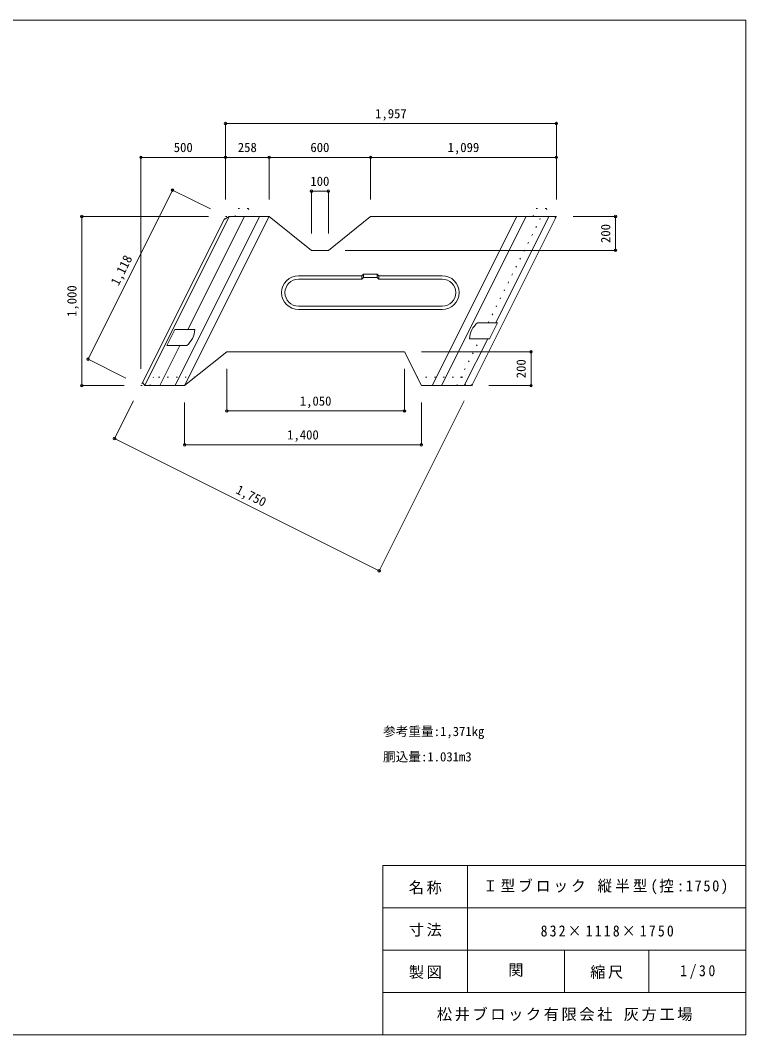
# Model space of a CAD drawing. Units: millimetres, scale not verified. Extents: x 165 to 8745, y 150 to 6150.
# Drawn here: x 4455 to 8745, y 150 to 6150 of the extents above; entities that cross this region are included whole.
import ezdxf
from ezdxf.enums import TextEntityAlignment as Align

# ---------------------------------------------------------------- set-up
doc = ezdxf.new("R2010")
doc.units = ezdxf.units.MM
doc.header["$LTSCALE"] = 30
doc.header["$PDMODE"] = 32
doc.header["$PDSIZE"] = 15
doc.linetypes.add('DOTTED', pattern=[1.75, 0.25, -1.5])
for name, color, linetype, lineweight in [('_0-0_', 7, 'Continuous', 18), ('_0-1_', 7, 'Continuous', 18), ('_0-2_', 4, 'Continuous', 9)]:
    doc.layers.add(name, color=color, linetype=linetype, lineweight=lineweight)
doc.styles.add('ＭＳ ゴシック', font='')
doc.styles.get('ＭＳ ゴシック').set_extended_font_data('MS Gothic')

msp = doc.modelspace()

# ---------------------------------------------------------------- linework, layer by layer
at = {"layer": '_0-0_'}
for p, q in [((8745, 6150), (165, 6150)), ((8745, 150), (8745, 6150)), ((8745, 1150), (6600, 1150)), ((6600, 150), (6600, 1150)), ((7100, 400), (7100, 1150)), ((8745, 900), (6600, 900)), ((8745, 650), (6600, 650)), ((7672.5, 400), (7672.5, 650)), ((8172.5, 400), (8172.5, 650)), ((8745, 400), (6600, 400)), ((165, 150), (8745, 150))]:
    msp.add_line(p, q, dxfattribs=at)
at = {"layer": '_0-1_'}
for p, q in [((5191.13, 3989.12), (5691.13, 4989.12)), ((5370.02, 3989.12), (5870.02, 4989.12)), ((5425.92, 3989.12), (5925.92, 4989.12)), ((5446.54, 4321.05), (5780.58, 4989.12)), ((5659.83, 4971.23), (5691.13, 4989.12)), ((5691.13, 4989.12), (5926.77, 4989.12)), ((5926.77, 4989.12), (6176.77, 4789.12)), ((6276.77, 4789.12), (6526.77, 4989.12)), ((6526.77, 4989.12), (7615.33, 4989.12)), ((6890.54, 3989.12), (7390.54, 4989.12)), ((6946.45, 3989.12), (7446.45, 4989.12)), ((7620.86, 4980.18), (7129.8, 3998.06)), ((7580.61, 4989.12), (7266.58, 4361.05)), ((7615.33, 4989.12), (7620.86, 4980.18)), ((5177.72, 4007.01), (5659.83, 4971.23)), ((6176.77, 4789.12), (6276.77, 4789.12)), ((6100.33, 4639.12), (6475.33, 4639.12)), ((6485.33, 4649.12), (6475.33, 4639.12)), ((6475.33, 4639.12), (6475.33, 4619.12)), ((6485.33, 4629.12), (6475.33, 4619.12)), ((6565.33, 4649.12), (6485.33, 4649.12)), ((6485.33, 4649.12), (6485.33, 4629.12)), ((6485.33, 4629.12), (6565.33, 4629.12)), ((6565.33, 4629.12), (6565.33, 4649.12)), ((6565.33, 4649.12), (6575.33, 4639.12)), ((6565.33, 4629.12), (6575.33, 4619.12)), ((6575.33, 4639.12), (6950.33, 4639.12)), ((6575.33, 4639.12), (6575.33, 4619.12)), ((6475.33, 4619.12), (6100.33, 4619.12)), ((6950.33, 4619.12), (6575.33, 4619.12)), ((6100.33, 4459.12), (6950.33, 4459.12)), ((6100.33, 4439.12), (6950.33, 4439.12)), ((5368.28, 4321.05), (5320.78, 4226.05)), ((5368.28, 4321.05), (5486.54, 4321.05)), ((7159.49, 4361.05), (7277.75, 4361.05)), ((7230.25, 4266.05), (7277.75, 4361.05)), ((7219.08, 4266.05), (7080.61, 3989.12)), ((7111.99, 4266.05), (7230.25, 4266.05)), ((5280.58, 3989.12), (5399.04, 4226.05)), ((5320.78, 4226.05), (5439.04, 4226.05)), ((5426.77, 3989.12), (5676.77, 4189.12)), ((6726.77, 4189.12), (5676.77, 4189.12)), ((6726.77, 4189.12), (6826.77, 3989.12)), ((5177.72, 4007.01), (5191.13, 3989.12)), ((5191.13, 3989.12), (5426.77, 3989.12)), ((6826.77, 3989.12), (7115.33, 3989.12)), ((7115.33, 3989.12), (7129.8, 3998.06))]:
    msp.add_line(p, q, dxfattribs=at)
at = {"layer": '_0-1_', "linetype": 'DOTTED'}
for p, q in [((5659.83, 4971.23), (5668.77, 4989.12)), ((5668.77, 4989.12), (5691.13, 4989.12)), ((5723.77, 4989.12), (5743.77, 5036.12)), ((5803.77, 5036.12), (5743.77, 5036.12)), ((5803.77, 5036.12), (5823.77, 4989.12)), ((7221.85, 4361.05), (7535.89, 4989.12)), ((7486.48, 4989.12), (7506.48, 5036.12)), ((7566.48, 5036.12), (7506.48, 5036.12)), ((7566.48, 5036.12), (7586.48, 4989.12)), ((7625.33, 4989.12), (7615.33, 4989.12)), ((7620.86, 4980.18), (7625.33, 4989.12)), ((7035.89, 3989.12), (7174.35, 4266.05)), ((5220.77, 3989.12), (5242.05, 4039.12)), ((5489.27, 4039.12), (5242.05, 4039.12)), ((7069.06, 4039.12), (6801.77, 4039.12)), ((7090.33, 3989.12), (7069.06, 4039.12)), ((5177.72, 4007.01), (5168.77, 3989.12)), ((5168.77, 3989.12), (5191.13, 3989.12)), ((7115.33, 3989.12), (7125.33, 3989.12)), ((7125.33, 3989.12), (7129.8, 3998.06))]:
    msp.add_line(p, q, dxfattribs=at)
at = {"layer": '_0-1_'}
for centre, radius, start, end in [((6100.33, 4539.12), 100, 90, 270), ((6950.33, 4539.12), 100, 270, 90), ((6100.33, 4539.12), 80, 90, 270), ((6950.33, 4539.12), 80, 270, 90), ((5357.25, 4326.32), 129.4, 309.20453, 357.66536), ((7241.28, 4260.78), 129.4, 129.20453, 177.66536)]:
    msp.add_arc(centre, radius, start, end, dxfattribs=at)
at = {"layer": '_0-2_'}
for p, q in [((5668.77, 5539.12), (5668.77, 5089.12)), ((5668.77, 5539.12), (7625.33, 5539.12)), ((7625.33, 5539.12), (7625.33, 5089.12)), ((5168.77, 5339.12), (6526.77, 5339.12)), ((5168.77, 5339.12), (5168.77, 4089.12)), ((5926.77, 5339.12), (5926.77, 5089.12)), ((6526.77, 5339.12), (6526.77, 5089.12)), ((6526.77, 5339.12), (7625.33, 5339.12)), ((5355.72, 5145.64), (4855.72, 4145.64)), ((5355.72, 5145.64), (5579.33, 5033.84)), ((6276.77, 5139.12), (6176.77, 5139.12)), ((6176.77, 5139.12), (6176.77, 4889.12)), ((6276.77, 5139.12), (6276.77, 4889.12)), ((4818.77, 4989.12), (5568.77, 4989.12)), ((4818.77, 3989.12), (4818.77, 4989.12)), ((7975.33, 4989.12), (7725.33, 4989.12)), ((7975.33, 4989.12), (7975.33, 4789.12)), ((7975.33, 4789.12), (6376.77, 4789.12)), ((4855.72, 4145.64), (5079.33, 4033.84)), ((7475.33, 4189.12), (6826.77, 4189.12)), ((7475.33, 3989.12), (7475.33, 4189.12)), ((5676.77, 3839.12), (5676.77, 4089.12)), ((6726.77, 3839.12), (6726.77, 4089.12)), ((4818.77, 3989.12), (5068.77, 3989.12)), ((7475.33, 3989.12), (7225.33, 3989.12)), ((5012.25, 3676.07), (5124.05, 3899.68)), ((5426.77, 3639.12), (5426.77, 3889.12)), ((6577.5, 2893.45), (7080.61, 3899.68)), ((6826.77, 3639.12), (6826.77, 3889.12)), ((5676.77, 3839.12), (6726.77, 3839.12)), ((5012.25, 3676.07), (6577.5, 2893.45)), ((6826.77, 3639.12), (5426.77, 3639.12))]:
    msp.add_line(p, q, dxfattribs=at)
for p in [(5668.77, 5539.12), (7625.33, 5539.12), (5168.77, 5339.12), (5668.77, 5339.12), (5926.77, 5339.12), (6526.77, 5339.12), (7625.33, 5339.12), (5355.72, 5145.64), (6176.77, 5139.12), (6276.77, 5139.12), (4818.77, 4989.12), (7975.33, 4989.12), (7975.33, 4789.12), (4855.72, 4145.64), (7475.33, 4189.12), (4818.77, 3989.12), (7475.33, 3989.12), (5676.77, 3839.12), (6726.77, 3839.12), (5012.25, 3676.07), (5426.77, 3639.12), (6826.77, 3639.12), (6577.5, 2893.45)]:
    msp.add_point(p, dxfattribs=at)

# ---------------------------------------------------------------- texts
at = {"layer": '_0-0_', "color": 4, "style": 'ＭＳ ゴシック'}
for s, p in [('参考重量:1,371㎏', (6600, 1900)), ('胴込量:1.031m3', (6600, 1750))]:
    msp.add_text(s, height=54.99, dxfattribs=at).set_placement(p, align=Align.BOTTOM_LEFT)
at = {"layer": '_0-0_', "style": 'ＭＳ ゴシック'}
msp.add_text('関', height=65.98, dxfattribs=at).set_placement((7341.25, 480), align=Align.BOTTOM_LEFT)
at = {"layer": '_0-0_', "char_height": 65.98, "attachment_point": 7, "style": 'ＭＳ ゴシック'}
for s, insert in [('\\T1.17;名称', (6752.5, 980)), ('\\T1.22;\\W0.95;Ｉ型ブロック\\~縦半型(控:1750)', (7191.25, 980)), ('\\T1.17;寸法', (6752.5, 730)), ('\\T1.32;\\W0.9;832×1118×1750', (7532.5, 730)), ('\\T1.17;製図', (6752.5, 480)), ('\\T1.17;縮尺', (7825, 480)), ('\\T1.38;\\W0.9;1/30', (8357.5, 480)), ('\\T1.17;松井ブロック有限会社\\~灰方工場', (6918.75, 230))]:
    msp.add_mtext(s, dxfattribs=dict(at, insert=insert))
at = {"layer": '_0-2_', "style": 'ＭＳ ゴシック'}
for s, p in [('1,957', (6553.3, 5554.12)), ('500', (5362.52, 5354.12)), ('258', (5741.52, 5354.12)), ('600', (6170.52, 5354.12)), ('1,099', (6982.3, 5354.12)), ('100', (6170.52, 5154.12)), ('1,050', (6108.02, 3854.12)), ('1,400', (6033.02, 3654.12))]:
    msp.add_text(s, height=54.99, dxfattribs=at).set_placement(p, align=Align.BOTTOM_LEFT)
for s, rotation, p in [('200', 90, (7960.33, 4832.87)), ('1,118', 63.435, (5050.38, 4568.5)), ('1,000', 90, (4803.77, 4395.37)), ('200', 90, (7460.33, 4032.87)), ('1,750', 333.435, (5717.73, 3340.1))]:
    msp.add_text(s, height=54.99, rotation=rotation, dxfattribs=at).set_placement(p, align=Align.BOTTOM_LEFT)

doc.saveas('drawing.dxf')
